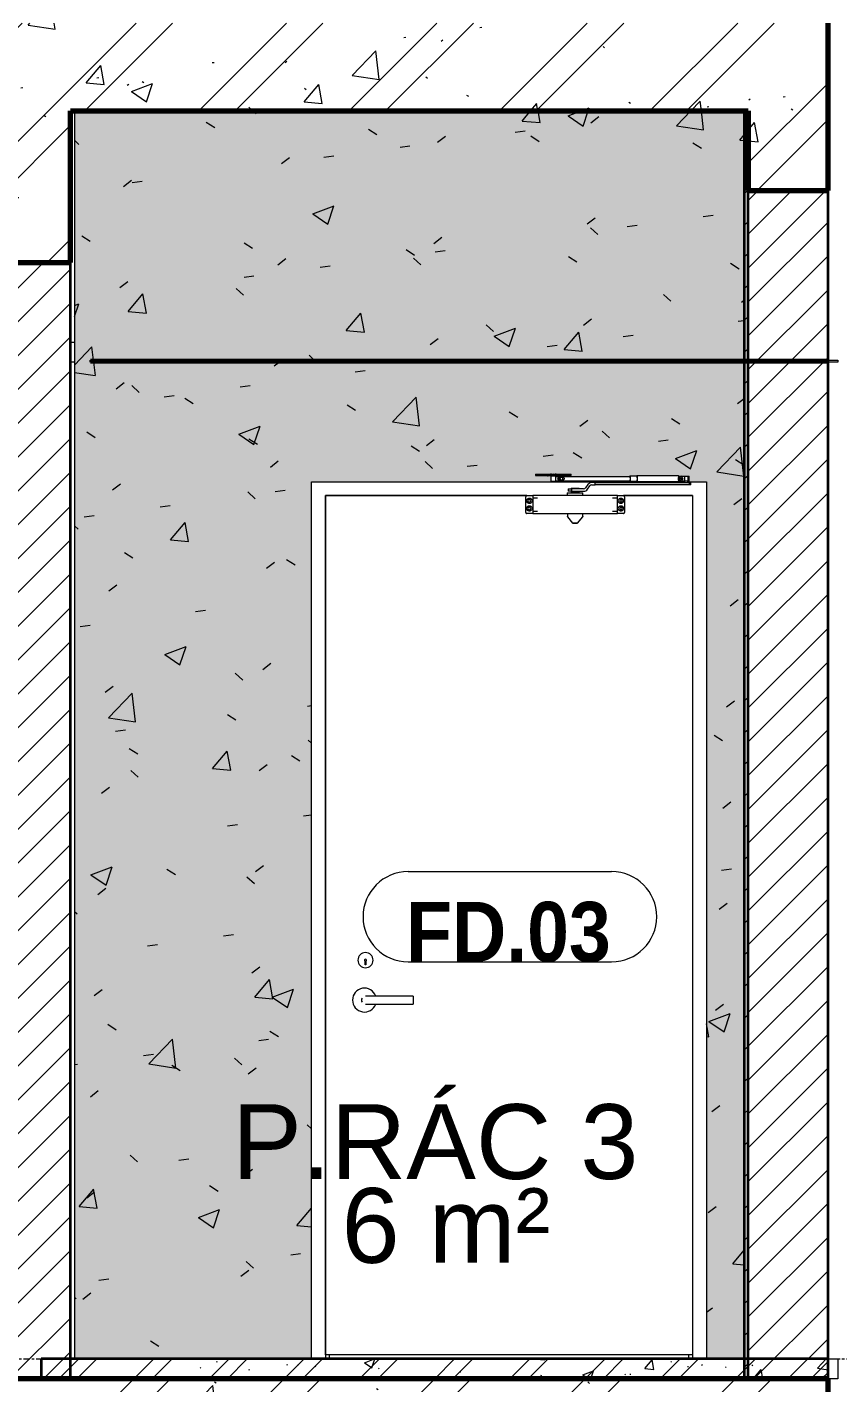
# Model space of a CAD drawing. Header units: millimetres. Extents: x -54951 to -22308, y -6558 to 34550.
# Drawn here: x -53470 to -51437, y 5540 to 8940 of the extents above; entities that cross this region are included whole.
import ezdxf

# ---------------------------------------------------------------- set-up
doc = ezdxf.new("R2010")
doc.units = ezdxf.units.MM
doc.linetypes.add('Centre', pattern=[31.75, 6.35, -4.7625, 15.875, -4.7625])
for name, color, linetype, lineweight in [('A-AREA-IDEN', 2, 'Continuous', 9), ('A-CLNG', 13, 'Continuous', 18), ('A-CLNG-2', 7, 'Continuous', 35), ('A-CLNG-PATT', 13, 'Continuous', 18), ('A-DETL-GENF-1', 9, 'Continuous', 18), ('A-DETL-WIDE', 214, 'Continuous', 70), ('A-DOOR', 31, 'Continuous', 18), ('A-DOOR-FRAM', 31, 'Continuous', 18), ('A-DOOR-IDEN', 31, 'Continuous', 9), ('A-FLOR', 192, 'Continuous', 18), ('A-FLOR-FNSH-1', 7, 'Continuous', 35), ('A-FLOR-LEVL-2', 51, 'Centre', 9), ('A-FLOR-PATT-3', 8, 'Continuous', 18), ('A-WALL-1', 7, 'Continuous', 35), ('A-WALL-PATT', 111, 'Continuous', 18), ('I-WALL', 2, 'Continuous', 18)]:
    doc.layers.add(name, color=color, linetype=linetype, lineweight=lineweight)
doc.styles.add('Arial', font='arial.ttf', dxfattribs={"height": 187.5})
doc.styles.add('Arial_B', font='arialbd.ttf', dxfattribs={"width": 0.9, "height": 150})
pattern_1 = [(45, (-48685.12, 15725), (-42.4264, 42.4264), [])]
pattern_2 = [(45, (-48685.12, 15725), (-39.77476, 39.77476), [])]
pattern_3 = [(50, (-48685.1, 15725), (546.553, -47.817), [57.15, -628.65]), (355, (-48685.1, 15725), (-105.728, 573.17), [45.72, -502.92]), (100.451, (-48639.57, 15721), (440.828, 525.35), [48.57, -534.27]), (46.184, (-48685.1, 15877.4), (813.237, -126.13), [85.725, -942.975]), (96.636, (-48617.35, 15866.9), (712.21, 742.283), [72.855, -801.405]), (351.184, (-48685.1, 15877.4), (712.215, 742.276), [68.58, -754.38]), (21, (-48608.9, 15839.3), (454.843, -306.796), [57.15, -628.65]), (326, (-48608.9, 15839.3), (185.406, 552.564), [45.72, -502.92]), (71.451, (-48571, 15813.73), (640.251, 245.764), [48.57, -534.27]), (37.5, (-48685.12, 15725), (9.2664, 253.665), [5.029, -491.795, 5.029, -505.511, -504.825]), (37.5, (-48685.12, 15725), (9.2664, 253.665), [-1007.364, 5.029, -499.796]), (7.5, (-48685.12, 15725), (200.4594, 300.5414), [5.029, -286.055, 5.029, -480.365, -192.405]), (7.5, (-48685.12, 15725), (200.4594, 300.5414), [-776.478, 5.029, -187.376]), (327.5, (-48855.04, 15725), (406.773, -17.1864), [5.029, -185.471, 5.029, -589.331, -788.67]), (327.5, (-48855.04, 15725), (406.773, -17.1864), [-784.86, 5.029, -783.641]), (317.5, (-48931.24, 15725), (444.388, 76.28), [5.029, -242.621, 5.029, -389.687, -560.07]), (317.5, (-48931.24, 15725), (444.388, 76.28), [-642.366, 5.03, -555.04]), (45, (-48685.12, 15725), (-188.5854, 188.5854), []), (45, (-48685.12, 16010.75), (-188.5854, 188.5854), [])]

# ---------------------------------------------------------------- blocks, each defined once
blk = doc.blocks.new('FD_02 - FD_03 - FD_03-KY THUAT-900x2200mm-V3-TKCS_THANG MÁY TM3 - MẶT CẮT')
at = {"layer": 'A-DOOR'}
for p, q in [((-52156.8, 7820.3), (-52156.8, 7818.5)), ((-52150.8, 7820.3), (-52150.8, 7820.3)), ((-52150.8, 7820.3), (-52150.8, 7820.3)), ((-52144.8, 7818.5), (-52144.8, 7820.3)), ((-52195.8, 7818.5), (-52195.8, 7815.5)), ((-52195.8, 7818.5), (-52195.3, 7818.5)), ((-52195.8, 7815.5), (-52195.3, 7815.5)), ((-52195.3, 7818.5), (-52176.1, 7818.5)), ((-52195.3, 7815.5), (-52176.1, 7815.5)), ((-52176.1, 7818.5), (-52175.8, 7818.5)), ((-52176.1, 7815.5), (-52175.8, 7815.5)), ((-52175.7, 7818.5), (-52170.5, 7818.5)), ((-52175.7, 7815.5), (-52170.5, 7815.5)), ((-52170.5, 7818.5), (-52169.4, 7818.5)), ((-52170.5, 7815.5), (-52169.4, 7815.5)), ((-52169.4, 7818.5), (-52152.9, 7818.5)), ((-52169.4, 7815.5), (-52152.9, 7815.5)), ((-52165.8, 7815.5), (-52165.8, 7814.5)), ((-52163.8, 7814.5), (-52165.8, 7814.5)), ((-52165.8, 7814.5), (-52163.8, 7814.5)), ((-52157, 7814.5), (-52163.8, 7814.5)), ((-52157.3, 7814.5), (-52157.3, 7800.5)), ((-52157.2, 7814.5), (-52157, 7814.5)), ((-52157, 7800.5), (-52157.3, 7800.5)), ((-52157, 7814.5), (-52145.5, 7814.5)), ((-52145.5, 7800.5), (-52157, 7800.5)), ((-52155.8, 7815.5), (-52155.8, 7814.5)), ((-52152.9, 7818.5), (-52148.6, 7818.5)), ((-52152.9, 7815.5), (-52148.6, 7815.5)), ((-52148.6, 7818.5), (-52132.1, 7818.5)), ((-52148.6, 7815.5), (-52132.1, 7815.5)), ((-52145.8, 7814.5), (-52145.8, 7815.5)), ((-52145.5, 7814.5), (-52139.8, 7814.5)), ((-52145.5, 7814.5), (-52145.5, 7800.5)), ((-52139.8, 7800.5), (-52145.5, 7800.5)), ((-51958.8, 7812.5), (-52145.2, 7812.5)), ((-52145.2, 7802.5), (-51958.8, 7802.5)), ((-52144.3, 7800.5), (-52144.3, 7814.5)), ((-52137.8, 7814.5), (-52139.8, 7814.5)), ((-52135.8, 7814.5), (-52137.8, 7814.5)), ((-52137.8, 7814.5), (-52135.8, 7814.5)), ((-52135.8, 7814.5), (-52135.8, 7815.5)), ((-52133.6, 7811.5), (-52126.7, 7811.5)), ((-52126.7, 7803.5), (-52133.6, 7803.5)), ((-52132.1, 7818.5), (-52131, 7818.5)), ((-52132.1, 7815.5), (-52131, 7815.5)), ((-52131, 7818.5), (-52125.8, 7818.5)), ((-52131, 7815.5), (-52125.8, 7815.5)), ((-52126.7, 7803.5), (-52126.7, 7811.5)), ((-52125.7, 7818.5), (-52125.4, 7818.5)), ((-52125.7, 7815.5), (-52125.4, 7815.5)), ((-52125.4, 7818.5), (-52106.2, 7818.5)), ((-52125.4, 7815.5), (-52106.2, 7815.5)), ((-52106.2, 7818.5), (-52105.8, 7818.5)), ((-52106.2, 7815.5), (-52105.8, 7815.5)), ((-52105.8, 7815.5), (-52105.8, 7818.5)), ((-52064, 7792.9), (-52069.8, 7784.6)), ((-52064.9, 7781.1), (-52059.1, 7789.4)), ((-52054.2, 7798), (-52054.2, 7798)), ((-52045.8, 7798), (-52054.2, 7798)), ((-52054.2, 7792), (-52045.8, 7792)), ((-52045.8, 7792), (-52045.8, 7798)), ((-52045.8, 7798), (-51810.3, 7798)), ((-51810.3, 7792), (-52045.8, 7792)), ((-51941.4, 7813.5), (-51958.8, 7813.5)), ((-51958.8, 7801.5), (-51941.4, 7801.5)), ((-51836.7, 7814.5), (-51941.4, 7814.5)), ((-51941.4, 7800.5), (-51836.7, 7800.5)), ((-51836.1, 7814), (-51835.9, 7814)), ((-51835.9, 7801), (-51836.1, 7801)), ((-51835.9, 7814), (-51829, 7814)), ((-51835.9, 7814), (-51835.9, 7801)), ((-51835.9, 7801.4), (-51835.9, 7813.6)), ((-51835.9, 7813.6), (-51835.9, 7801.4)), ((-51829, 7801), (-51835.9, 7801)), ((-51829, 7814), (-51821.9, 7814)), ((-51821.9, 7801), (-51829, 7801)), ((-51823.3, 7801), (-51823.3, 7798)), ((-51822.1, 7801.2), (-51822.1, 7798)), ((-51821.9, 7814), (-51809.8, 7814)), ((-51821.9, 7814), (-51821.9, 7801)), ((-51809.8, 7801), (-51821.9, 7801)), ((-51813.5, 7798), (-51813.5, 7801)), ((-51812.3, 7798), (-51812.3, 7814)), ((-51810.3, 7798), (-51805.8, 7798)), ((-51810.3, 7798), (-51810.3, 7792)), ((-51805.8, 7792), (-51810.3, 7792)), ((-51809.8, 7801), (-51809.8, 7814)), ((-51805.8, 7792), (-51805.8, 7798)), ((-52217.1, 7765), (-52721.9, 7765)), ((-52721.9, 5610), (-52721.9, 7765)), ((-52220.1, 7723), (-52220.1, 7762)), ((-52217.1, 7765), (-52204.9, 7765)), ((-52204.9, 7765), (-52202.2, 7765)), ((-51990.1, 7765), (-52202.1, 7765)), ((-52202.1, 7765), (-52202.1, 7764.7)), ((-52202.1, 7764.7), (-52202.1, 7756.1)), ((-52190.1, 7759), (-52202.1, 7759)), ((-52202.1, 7756.1), (-52202.1, 7754.3)), ((-52202.1, 7754.3), (-52202.1, 7730.7)), ((-52115.7, 7772), (-52115.7, 7765)), ((-52115.7, 7772), (-52115, 7772)), ((-52115, 7772), (-52076.6, 7772)), ((-52113.6, 7782), (-52113.6, 7776)), ((-52113.6, 7782), (-52105.1, 7782)), ((-52105.1, 7776), (-52113.6, 7776)), ((-52106.2, 7784), (-52098.8, 7784)), ((-52106.2, 7784), (-52106.2, 7782)), ((-52106.2, 7776), (-52106.2, 7774)), ((-52102.5, 7774), (-52106.2, 7774)), ((-52074.7, 7782), (-52105.1, 7782)), ((-52105.1, 7782), (-52105.1, 7776)), ((-52105.1, 7776), (-52074.7, 7776)), ((-52105.1, 7774), (-52105.1, 7772)), ((-52098.8, 7774), (-52102.5, 7774)), ((-52098.8, 7784), (-52088.8, 7784)), ((-52098.8, 7784), (-52098.8, 7782)), ((-52098.8, 7776), (-52098.8, 7774)), ((-52093.8, 7774), (-52098.8, 7774)), ((-52088.8, 7774), (-52093.8, 7774)), ((-52088.8, 7784), (-52086.1, 7784)), ((-52088.8, 7784), (-52088.8, 7782)), ((-52088.8, 7776), (-52088.8, 7774)), ((-52087.4, 7774), (-52088.8, 7774)), ((-52087.4, 7774), (-52088.3, 7774)), ((-52088.3, 7774), (-52087.4, 7774)), ((-52086.1, 7774), (-52087.4, 7774)), ((-52087.1, 7772), (-52087.1, 7774)), ((-52086.1, 7782), (-52086.1, 7784)), ((-52086.1, 7774), (-52086.1, 7776)), ((-52076.6, 7765), (-52076.6, 7772)), ((-51990.1, 7759), (-52002.1, 7759)), ((-51990.1, 7764.7), (-51990.1, 7765)), ((-51990.1, 7756.1), (-51990.1, 7764.7)), ((-51990.1, 7754.3), (-51990.1, 7756.1)), ((-51990.1, 7730.7), (-51990.1, 7754.3)), ((-51990, 7765), (-51987.4, 7765)), ((-51987.4, 7765), (-51975.1, 7765)), ((-51801.9, 7765), (-51975.1, 7765)), ((-51972.1, 7762), (-51972.1, 7723)), ((-51801.9, 7765), (-51801.9, 5610)), ((-52204.9, 7720), (-52217.1, 7720)), ((-52202.2, 7720), (-52204.9, 7720)), ((-52202.1, 7730.7), (-52202.1, 7728.9)), ((-52202.1, 7728.9), (-52202.1, 7720.3)), ((-52202.1, 7726), (-52190.1, 7726)), ((-52202.1, 7720.3), (-52202.1, 7720)), ((-52202.1, 7720), (-51990.1, 7720)), ((-52115.6, 7720), (-52115.6, 7712.4)), ((-52076.6, 7712.4), (-52076.6, 7720)), ((-52002.1, 7726), (-51990.1, 7726)), ((-51990.1, 7728.9), (-51990.1, 7730.7)), ((-51990.1, 7720.3), (-51990.1, 7728.9)), ((-51990.1, 7720), (-51990.1, 7720.3)), ((-51987.4, 7720), (-51990, 7720)), ((-51975.1, 7720), (-51987.4, 7720)), ((-52115.4, 7711.7), (-52102.4, 7696.3)), ((-52096.1, 7696), (-52096.1, 7696)), ((-52096.1, 7696), (-52096.1, 7696)), ((-52089.9, 7696.3), (-52076.9, 7711.7)), ((-52622.9, 6588.3), (-52622.9, 6597.7)), ((-52621, 6597.7), (-52621, 6588.3)), ((-52621, 6588.3), (-52622.9, 6588.3)), ((-52501.9, 6510), (-52606.9, 6510)), ((-52501.9, 6510), (-52501.9, 6500)), ((-52501.9, 6500), (-52501.9, 6490)), ((-52606.9, 6490), (-52501.9, 6490)), ((-51801.9, 5610), (-52721.9, 5610))]:
    blk.add_line(p, q, dxfattribs=at)
at = {"layer": 'A-DOOR', "flags": 128}
for points in [[(-52126.7, 7811.5), (-52125.7, 7811), (-52124.9, 7810.4), (-52124.3, 7809.7), (-52123.8, 7809), (-52123.5, 7808.3), (-52123.4, 7807.5)], [(-52123.4, 7807.5), (-52123.5, 7806.7), (-52123.8, 7806), (-52124.3, 7805.3), (-52124.9, 7804.6), (-52125.7, 7804), (-52126.7, 7803.5)], [(-52217.1, 7765), (-52217.8, 7764.9), (-52218.4, 7764.7), (-52219, 7764.3), (-52219.5, 7763.9), (-52219.8, 7763.3), (-52220.1, 7762.7), (-52220.1, 7762)], [(-51972.1, 7762), (-51972.2, 7762.7), (-51972.4, 7763.3), (-51972.8, 7763.9), (-51973.3, 7764.3), (-51973.8, 7764.7), (-51974.5, 7764.9), (-51975.1, 7765)], [(-52220.1, 7723), (-52220.1, 7722.3), (-52219.8, 7721.7), (-52219.5, 7721.1), (-52219, 7720.7), (-52218.4, 7720.3), (-52217.8, 7720.1), (-52217.1, 7720)], [(-51975.1, 7720), (-51974.5, 7720.1), (-51973.8, 7720.3), (-51973.3, 7720.7), (-51972.8, 7721.1), (-51972.4, 7721.7), (-51972.2, 7722.3), (-51972.1, 7723)], [(-52115.4, 7711.7), (-52115.4, 7711.7), (-52115.4, 7711.8), (-52115.4, 7711.8), (-52115.5, 7711.8), (-52115.5, 7711.9), (-52115.5, 7711.9), (-52115.5, 7712), (-52115.5, 7712), (-52115.6, 7712), (-52115.6, 7712.1), (-52115.6, 7712.1), (-52115.6, 7712.2), (-52115.6, 7712.2), (-52115.6, 7712.3), (-52115.6, 7712.3), (-52115.6, 7712.3), (-52115.6, 7712.4), (-52115.6, 7712.4)], [(-52101.7, 7696), (-52101.7, 7696), (-52101.8, 7696), (-52101.8, 7696), (-52101.8, 7696), (-52101.9, 7696), (-52101.9, 7696), (-52102, 7696), (-52102, 7696), (-52102, 7696.1), (-52102.1, 7696.1), (-52102.1, 7696.1), (-52102.1, 7696.1), (-52102.2, 7696.1), (-52102.2, 7696.1), (-52102.2, 7696.2), (-52102.2, 7696.2), (-52102.3, 7696.2), (-52102.3, 7696.2), (-52102.3, 7696.3), (-52102.4, 7696.3), (-52102.4, 7696.3), (-52102.4, 7696.3)], [(-52096.1, 7696), (-52096.3, 7696), (-52096.6, 7696), (-52096.8, 7696), (-52097, 7696), (-52097.2, 7696), (-52097.5, 7696), (-52097.7, 7696), (-52097.9, 7696), (-52098.1, 7696), (-52098.3, 7696), (-52098.5, 7696), (-52098.7, 7696), (-52098.9, 7696), (-52099.1, 7696), (-52099.3, 7696), (-52099.5, 7696), (-52099.6, 7696), (-52099.8, 7696), (-52100, 7696), (-52100.1, 7696), (-52100.3, 7696), (-52100.4, 7696), (-52100.6, 7696), (-52100.7, 7696), (-52100.8, 7696), (-52100.9, 7696), (-52101, 7696), (-52101.1, 7696), (-52101.2, 7696), (-52101.3, 7696), (-52101.4, 7696), (-52101.5, 7696), (-52101.5, 7696), (-52101.6, 7696), (-52101.6, 7696), (-52101.7, 7696), (-52101.7, 7696), (-52101.7, 7696), (-52101.7, 7696)], [(-52101.7, 7696), (-52101.7, 7696), (-52101.7, 7696), (-52101.7, 7696), (-52101.6, 7696), (-52101.6, 7696), (-52101.5, 7696), (-52101.5, 7696), (-52101.4, 7696), (-52101.3, 7696), (-52101.3, 7696), (-52101.2, 7696), (-52101.1, 7696), (-52101, 7696), (-52100.8, 7696), (-52100.7, 7696), (-52100.6, 7696), (-52100.5, 7696), (-52100.3, 7696), (-52100.2, 7696), (-52100, 7696), (-52099.8, 7696), (-52099.7, 7696), (-52099.5, 7696), (-52099.3, 7696), (-52099.1, 7696), (-52098.9, 7696), (-52098.8, 7696), (-52098.6, 7696), (-52098.4, 7696), (-52098.1, 7696), (-52097.9, 7696), (-52097.7, 7696), (-52097.5, 7696), (-52097.3, 7696), (-52097.1, 7696), (-52096.9, 7696), (-52096.6, 7696), (-52096.4, 7696), (-52096.2, 7696), (-52096.1, 7696)], [(-52096.1, 7696), (-52095.9, 7696), (-52095.7, 7696), (-52095.5, 7696), (-52095.2, 7696), (-52095, 7696), (-52094.8, 7696), (-52094.6, 7696), (-52094.4, 7696), (-52094.2, 7696), (-52094, 7696), (-52093.8, 7696), (-52093.6, 7696), (-52093.4, 7696), (-52093.2, 7696), (-52093, 7696), (-52092.8, 7696), (-52092.6, 7696), (-52092.5, 7696), (-52092.3, 7696), (-52092.1, 7696), (-52092, 7696), (-52091.8, 7696), (-52091.7, 7696), (-52091.6, 7696), (-52091.4, 7696), (-52091.3, 7696), (-52091.2, 7696), (-52091.1, 7696), (-52091, 7696), (-52090.9, 7696), (-52090.9, 7696), (-52090.8, 7696), (-52090.7, 7696), (-52090.7, 7696), (-52090.6, 7696), (-52090.6, 7696), (-52090.6, 7696), (-52090.6, 7696), (-52090.6, 7696)], [(-52090.6, 7696), (-52090.6, 7696), (-52090.6, 7696), (-52090.6, 7696), (-52090.6, 7696), (-52090.7, 7696), (-52090.7, 7696), (-52090.8, 7696), (-52090.8, 7696), (-52090.9, 7696), (-52091, 7696), (-52091.1, 7696), (-52091.2, 7696), (-52091.3, 7696), (-52091.4, 7696), (-52091.5, 7696), (-52091.7, 7696), (-52091.8, 7696), (-52091.9, 7696), (-52092.1, 7696), (-52092.2, 7696), (-52092.4, 7696), (-52092.6, 7696), (-52092.7, 7696), (-52092.9, 7696), (-52093.1, 7696), (-52093.3, 7696), (-52093.5, 7696), (-52093.7, 7696), (-52093.9, 7696), (-52094.1, 7696), (-52094.3, 7696), (-52094.5, 7696), (-52094.7, 7696), (-52095, 7696), (-52095.2, 7696), (-52095.4, 7696), (-52095.6, 7696), (-52095.8, 7696), (-52096.1, 7696), (-52096.1, 7696)], [(-52089.9, 7696.3), (-52089.9, 7696.3), (-52089.9, 7696.3), (-52089.9, 7696.2), (-52090, 7696.2), (-52090, 7696.2), (-52090, 7696.2), (-52090, 7696.2), (-52090.1, 7696.1), (-52090.1, 7696.1), (-52090.1, 7696.1), (-52090.2, 7696.1), (-52090.2, 7696.1), (-52090.2, 7696.1), (-52090.3, 7696), (-52090.3, 7696), (-52090.3, 7696), (-52090.4, 7696), (-52090.4, 7696), (-52090.5, 7696), (-52090.5, 7696), (-52090.5, 7696), (-52090.6, 7696)], [(-52076.6, 7712.4), (-52076.6, 7712.4), (-52076.6, 7712.3), (-52076.6, 7712.3), (-52076.6, 7712.2), (-52076.6, 7712.2), (-52076.7, 7712.1), (-52076.7, 7712.1), (-52076.7, 7712.1), (-52076.7, 7712), (-52076.7, 7712), (-52076.7, 7711.9), (-52076.8, 7711.9), (-52076.8, 7711.9), (-52076.8, 7711.8), (-52076.8, 7711.8), (-52076.8, 7711.7), (-52076.9, 7711.7), (-52076.9, 7711.7)], [(-52606.9, 6510), (-52607.5, 6510), (-52608.1, 6510), (-52608.7, 6510), (-52609.3, 6510), (-52609.9, 6510), (-52610.5, 6510), (-52611.1, 6510), (-52611.7, 6510), (-52612.2, 6510), (-52612.8, 6510), (-52613.3, 6510), (-52613.9, 6510), (-52614.4, 6510), (-52614.9, 6510), (-52615.4, 6510), (-52615.9, 6510), (-52616.4, 6510), (-52616.8, 6510), (-52617.3, 6510), (-52617.7, 6510), (-52618.1, 6510), (-52618.5, 6510), (-52618.9, 6510), (-52619.2, 6510), (-52619.6, 6510), (-52619.9, 6510), (-52620.2, 6510), (-52620.4, 6510), (-52620.7, 6510), (-52620.9, 6510), (-52621.1, 6510), (-52621.3, 6510), (-52621.5, 6510), (-52621.6, 6510), (-52621.7, 6510), (-52621.8, 6510), (-52621.9, 6510), (-52621.9, 6510), (-52621.9, 6510)], [(-52621.9, 6490), (-52621.9, 6490), (-52621.9, 6490), (-52621.8, 6490), (-52621.7, 6490), (-52621.6, 6490), (-52621.5, 6490), (-52621.4, 6490), (-52621.2, 6490), (-52621, 6490), (-52620.8, 6490), (-52620.5, 6490), (-52620.2, 6490), (-52620, 6490), (-52619.6, 6490), (-52619.3, 6490), (-52619, 6490), (-52618.6, 6490), (-52618.2, 6490), (-52617.8, 6490), (-52617.4, 6490), (-52616.9, 6490), (-52616.5, 6490), (-52616, 6490), (-52615.5, 6490), (-52615, 6490), (-52614.5, 6490), (-52614, 6490), (-52613.5, 6490), (-52612.9, 6490), (-52612.4, 6490), (-52611.8, 6490), (-52611.2, 6490), (-52610.7, 6490), (-52610.1, 6490), (-52609.5, 6490), (-52608.9, 6490), (-52608.3, 6490), (-52607.7, 6490), (-52607.1, 6490), (-52606.9, 6490)]]:
    blk.add_lwpolyline(points, dxfattribs=at)
at = {"layer": 'A-DOOR'}
for centre, radius, start, end in [((-52211.1, 7752), 3.5, 0, 180), ((-51981.1, 7752), 3.5, 0, 180), ((-52211.1, 7752), 3.5, 180, 0), ((-52211.1, 7733), 3.5, 0, 180), ((-52211.1, 7733), 3.5, 180, 0), ((-51981.1, 7752), 3.5, 180, 0), ((-51981.1, 7733), 3.5, 0, 180), ((-51981.1, 7733), 3.5, 180, 0), ((-52621.9, 6600), 19, 0, 180), ((-52621.9, 6600), 19, 180, 0), ((-52621.9, 6600), 2.5, 292.9918, 246.5794), ((-52624.4, 6500), 30, 19.6343, 180), ((-52624.4, 6500), 30, 180, 340.4367), ((-52621.9, 6500), 10, 150, 180), ((-52621.9, 6500), 10, 180, 210)]:
    blk.add_arc(centre, radius, start, end, dxfattribs=at)
for centre, major_axis, ratio, start_param, end_param in [((-52137.6, 7807.5), (0, 2.5), 0.965835, 4.712389, 7.853982), ((-52137.6, 7807.5), (0, 2.5), 0.965835, 1.570796, 4.712389), ((-52139.8, 7807.5), (0, 7), 0.965835, 4.712389, 6.283185), ((-52139.8, 7807.5), (0, 7), 0.965835, 3.141593, 4.712389), ((-52138.1, 7807.5), (0, 2.5), 0.965835, 0.261799, 0.523599), ((-52138.1, 7807.5), (0, 2.5), 0.965835, 0.261799, 0.523599), ((-52138.1, 7807.5), (0, 2.5), 0.965835, 2.617994, 2.879793), ((-52138.1, 7807.5), (0, 2.5), 0.965835, 2.617994, 2.879793), ((-52140.2, 7807.5), (0, 2.5), 0.965835, 4.712389, 5.759587), ((-52140.2, 7807.5), (0, 2.5), 0.965835, 3.665191, 4.712389), ((-52139.7, 7807.5), (0, 2.5), 0.965835, 4.712389, 5.759587), ((-52139.7, 7807.5), (0, 2.5), 0.965835, 4.712389, 5.759587), ((-52139.7, 7807.5), (0, 2.5), 0.965835, 3.665191, 4.712389), ((-52139.7, 7807.5), (0, 2.5), 0.965835, 3.665191, 4.712389), ((-52138.1, 7807.5), (0, 2.5), 0.965835, 4.712389, 6.283185), ((-52138.1, 7807.5), (0, 2.5), 0.965835, 4.712389, 6.283185), ((-52138.1, 7807.5), (0, 2.5), 0.965835, 3.141593, 4.712389), ((-52138.1, 7807.5), (0, 2.5), 0.965835, 3.141593, 4.712389), ((-52054.2, 7786), (0, 12), 1, 0, 0.959931), ((-52054.2, 7786), (0, 6), 1, 0, 0.959931), ((-51958.8, 7807.5), (0, 6), 0.259156, 4.712389, 6.806784), ((-51958.8, 7807.5), (0, 6), 0.259156, 2.617994, 4.712389), ((-51958.8, 7807.5), (0, 5), 0.259156, 4.712389, 6.283185), ((-51958.8, 7807.5), (0, 5), 0.259156, 3.141593, 4.712389), ((-51941.4, 7807.5), (0, 7), 0.259156, 4.712389, 6.806784), ((-51941.4, 7807.5), (0, 7), 0.259156, 2.617994, 4.712389), ((-51941.4, 7807.5), (0, 6), 0.259156, 4.712389, 6.283185), ((-51941.4, 7807.5), (0, 6), 0.259156, 3.141593, 4.712389), ((-51836.7, 7807.5), (0, 7), 0.259156, 5.776005, 6.283185), ((-51836.7, 7807.5), (0, 7), 0.259156, 3.141593, 3.648773), ((-51827.7, 7807.5), (0, 6.79), 0.965835, 0.291061, 1.570796), ((-51827.7, 7807.5), (0, 6.79), 0.965835, 1.570796, 2.850532), ((-51827.2, 7807.5), (0, 6.79), 0.965835, 0.291061, 1.570796), ((-51827.2, 7807.5), (0, 6.79), 0.965835, 1.570796, 2.850532), ((-51828.3, 7807.5), (0, 2.5), 0.965835, 1.308997, 1.570796), ((-51828.4, 7807.5), (0, 2.5), 0.965835, 1.308997, 1.570796), ((-51828.3, 7807.5), (0, 2.5), 0.965835, 1.570796, 1.832596), ((-51828.4, 7807.5), (0, 2.5), 0.965835, 1.570796, 1.832596), ((-51827.8, 7807.5), (0, 2.5), 0.965835, 4.712389, 7.853982), ((-51827.8, 7807.5), (0, 2.5), 0.965835, 1.570796, 4.712389), ((-51830.7, 7807.5), (0, 2.5), 0.965835, 4.712389, 5.759587), ((-51830.7, 7807.5), (0, 2.5), 0.965835, 3.665191, 4.712389), ((-51830.2, 7807.5), (0, 2.5), 0.965835, 4.712389, 5.759587), ((-51830.1, 7807.5), (0, 2.5), 0.965835, 4.712389, 5.759587), ((-51830.2, 7807.5), (0, 2.5), 0.965835, 3.665191, 4.712389), ((-51830.1, 7807.5), (0, 2.5), 0.965835, 3.665191, 4.712389), ((-51828.4, 7807.5), (0, 2.5), 0.965835, 4.712389, 6.283185), ((-51828.4, 7807.5), (0, 2.5), 0.965835, 3.141593, 4.712389), ((-51828.3, 7807.5), (0, 2.5), 0.965835, 4.712389, 6.283185), ((-51828.3, 7807.5), (0, 2.5), 0.965835, 3.141593, 4.712389), ((-52074.7, 7788), (0, 6), 1, 3.141593, 4.101524), ((-52074.7, 7788), (0, 12), 1, 3.141593, 4.101524)]:
    blk.add_ellipse(centre, major_axis=major_axis, ratio=ratio, start_param=start_param, end_param=end_param, dxfattribs=at)
for points, knots in [([(-51837, 7807.5), (-51837, 7807.8), (-51836.9, 7808.2), (-51836.9, 7808.7), (-51836.9, 7809), (-51836.8, 7809.4), (-51836.7, 7809.8), (-51836.7, 7810), (-51836.6, 7810.3), (-51836.6, 7810.4), (-51836.5, 7810.6), (-51836.5, 7810.8), (-51836.4, 7811.1), (-51836.3, 7811.3), (-51836.3, 7811.5), (-51836.2, 7811.7), (-51836.2, 7811.8), (-51836.1, 7812), (-51836.1, 7812.3), (-51836, 7812.5), (-51835.9, 7812.8), (-51835.9, 7813.2), (-51835.9, 7813.5), (-51835.9, 7813.6)], [0, 0, 0, 0, 0.1, 0.15, 0.2, 0.25, 0.3, 0.35, 0.375, 0.4, 0.425, 0.45, 0.5, 0.55, 0.575, 0.6, 0.625, 0.65, 0.7, 0.75, 0.8, 0.9, 1, 1, 1, 1]), ([(-51835.9, 7801.4), (-51835.9, 7801.5), (-51835.9, 7801.8), (-51835.9, 7802.2), (-51836, 7802.5), (-51836.1, 7802.7), (-51836.1, 7803), (-51836.2, 7803.2), (-51836.2, 7803.3), (-51836.3, 7803.5), (-51836.3, 7803.7), (-51836.4, 7803.9), (-51836.5, 7804.2), (-51836.5, 7804.4), (-51836.6, 7804.6), (-51836.6, 7804.7), (-51836.7, 7805), (-51836.7, 7805.2), (-51836.8, 7805.6), (-51836.9, 7806), (-51836.9, 7806.3), (-51836.9, 7806.8), (-51837, 7807.2), (-51837, 7807.5)], [0, 0, 0, 0, 0.1, 0.2, 0.25, 0.3, 0.35, 0.375, 0.4, 0.425, 0.45, 0.5, 0.55, 0.575, 0.6, 0.625, 0.65, 0.7, 0.75, 0.8, 0.85, 0.9, 1, 1, 1, 1]), ([(-52217.5, 7752), (-52217.5, 7753.2), (-52217, 7755), (-52215.5, 7756.9), (-52214, 7757.9), (-52212.3, 7758.5), (-52210.5, 7758.7), (-52208.8, 7758.4), (-52207.1, 7757.6), (-52205.8, 7756.4), (-52205.1, 7755.4), (-52204.9, 7754.9)], [0, 0, 0, 0, 0.2, 0.3, 0.4, 0.5, 0.6, 0.7, 0.8, 0.9, 1, 1, 1, 1]), ([(-51987.4, 7754.9), (-51986.9, 7756), (-51985.7, 7757.3), (-51983.5, 7758.4), (-51981.7, 7758.7), (-51979.9, 7758.5), (-51978.2, 7757.9), (-51976.8, 7756.9), (-51975.6, 7755.5), (-51974.9, 7753.8), (-51974.8, 7752.6), (-51974.8, 7752)], [0, 0, 0, 0, 0.2, 0.3, 0.4, 0.5, 0.6, 0.7, 0.8, 0.9, 1, 1, 1, 1]), ([(-52204.9, 7749.1), (-52205.4, 7748), (-52206.6, 7746.7), (-52208.8, 7745.6), (-52210.5, 7745.3), (-52212.3, 7745.5), (-52214, 7746.1), (-52215.5, 7747.1), (-52216.6, 7748.5), (-52217.3, 7750.2), (-52217.5, 7751.4), (-52217.5, 7752)], [0, 0, 0, 0, 0.2, 0.3, 0.4, 0.5, 0.6, 0.7, 0.8, 0.9, 1, 1, 1, 1]), ([(-52217.5, 7733), (-52217.5, 7734.2), (-52217, 7736), (-52215.5, 7737.9), (-52214, 7738.9), (-52212.3, 7739.5), (-52210.5, 7739.7), (-52208.8, 7739.4), (-52207.1, 7738.6), (-52205.8, 7737.4), (-52205.1, 7736.4), (-52204.9, 7735.9)], [0, 0, 0, 0, 0.2, 0.3, 0.4, 0.5, 0.6, 0.7, 0.8, 0.9, 1, 1, 1, 1]), ([(-52204.9, 7730.1), (-52205.4, 7729), (-52206.6, 7727.7), (-52208.8, 7726.6), (-52210.5, 7726.3), (-52212.3, 7726.5), (-52214, 7727.1), (-52215.5, 7728.1), (-52216.6, 7729.5), (-52217.3, 7731.2), (-52217.5, 7732.4), (-52217.5, 7733)], [0, 0, 0, 0, 0.2, 0.3, 0.4, 0.5, 0.6, 0.7, 0.8, 0.9, 1, 1, 1, 1]), ([(-51974.8, 7752), (-51974.8, 7750.8), (-51975.3, 7749), (-51976.8, 7747.1), (-51978.2, 7746.1), (-51979.9, 7745.5), (-51981.7, 7745.3), (-51983.5, 7745.6), (-51985.1, 7746.4), (-51986.5, 7747.6), (-51987.1, 7748.6), (-51987.4, 7749.1)], [0, 0, 0, 0, 0.2, 0.3, 0.4, 0.5, 0.6, 0.7, 0.8, 0.9, 1, 1, 1, 1]), ([(-51987.4, 7735.9), (-51986.9, 7737), (-51985.7, 7738.3), (-51983.5, 7739.4), (-51981.7, 7739.7), (-51979.9, 7739.5), (-51978.2, 7738.9), (-51976.8, 7737.9), (-51975.6, 7736.5), (-51974.9, 7734.8), (-51974.8, 7733.6), (-51974.8, 7733)], [0, 0, 0, 0, 0.2, 0.3, 0.4, 0.5, 0.6, 0.7, 0.8, 0.9, 1, 1, 1, 1]), ([(-51974.8, 7733), (-51974.8, 7731.8), (-51975.3, 7730), (-51976.8, 7728.1), (-51978.2, 7727.1), (-51979.9, 7726.5), (-51981.7, 7726.3), (-51983.5, 7726.6), (-51985.1, 7727.4), (-51986.5, 7728.6), (-51987.1, 7729.6), (-51987.4, 7730.1)], [0, 0, 0, 0, 0.2, 0.3, 0.4, 0.5, 0.6, 0.7, 0.8, 0.9, 1, 1, 1, 1])]:
    blk.add_open_spline(points, degree=3, knots=knots, dxfattribs=at)
for points in [[(-52204.9, 7754.9), (-52204.6, 7754.4), (-52204.3, 7753.5), (-52204.2, 7752.5), (-52204.2, 7752)], [(-51988.1, 7752), (-51988.1, 7752.5), (-51988, 7753.5), (-51987.6, 7754.4), (-51987.4, 7754.9)], [(-52204.2, 7752), (-52204.2, 7751.5), (-52204.3, 7750.5), (-52204.6, 7749.6), (-52204.9, 7749.1)], [(-52204.9, 7735.9), (-52204.6, 7735.4), (-52204.3, 7734.5), (-52204.2, 7733.5), (-52204.2, 7733)], [(-52204.2, 7733), (-52204.2, 7732.5), (-52204.3, 7731.5), (-52204.6, 7730.6), (-52204.9, 7730.1)], [(-51987.4, 7749.1), (-51987.6, 7749.6), (-51988, 7750.5), (-51988.1, 7751.5), (-51988.1, 7752)], [(-51988.1, 7733), (-51988.1, 7733.5), (-51988, 7734.5), (-51987.6, 7735.4), (-51987.4, 7735.9)], [(-51987.4, 7730.1), (-51987.6, 7730.6), (-51988, 7731.5), (-51988.1, 7732.5), (-51988.1, 7733)]]:
    blk.add_open_spline(points, degree=3, dxfattribs=at)
at = {"layer": 'A-DOOR-FRAM'}
for p, q in [((-52721.9, 7765), (-52721.9, 5600)), ((-52721.9, 7765), (-52217.1, 7765)), ((-51975.1, 7765), (-51801.9, 7765)), ((-51801.9, 7765), (-51801.9, 5600)), ((-52711.9, 5600), (-52711.9, 5610)), ((-51811.9, 5610), (-51811.9, 5600))]:
    blk.add_line(p, q, dxfattribs=at)
blk = doc.blocks.new('STN_Door Tag - STN_Door Tag-1788670-TKCS_THANG MÁY TM3 - MẶT CẮT')
at = {"layer": 'A-DOOR-IDEN'}
for p, q in [((-46635.1, 30822.2), (-46125.1, 30822.2)), ((-46635.1, 30595.8), (-46125.1, 30595.8))]:
    blk.add_line(p, q, dxfattribs=at)
for centre, start, end in [((-46635.1, 30709), 90, 270), ((-46125.1, 30709), 270, 90)]:
    blk.add_arc(centre, 113.2, start, end, dxfattribs=at)

msp = doc.modelspace()

# ---------------------------------------------------------------- hatches: boundary and pattern name
at = {"layer": 'A-CLNG-PATT'}
h = msp.add_hatch(dxfattribs=at)
h.set_pattern_fill('FP_11', color=256, style=0, pattern_type=2)
h.set_pattern_definition([(0, (-48685.12, 15725), (609.6, 152.4), [25.146, -432.054, 25.146, -432.054, -2438.4]), (0, (-48685.12, 15725), (609.6, 152.4), [-914.4, 25.146, -889.254, 25.146, -432.054, -1066.8]), (0, (-48685.12, 15725), (609.6, 152.4), [-2286, 25.146, -279.654, 25.146, -736.854]), (120, (-48456.52, 15801.2), (-436.7823, 451.729), [25.146, -432.054, 25.146, -2870.454]), (120, (-48456.52, 15801.2), (-436.7823, 451.729), [-482.346, -432.054, 25.146, -889.254, -1524]), (120, (-48456.52, 15801.2), (-436.7823, 451.729), [-1828.8, 25.146, -432.054, 25.146, -1041.654]), (120, (-48456.52, 15801.2), (-436.7823, 451.729), [-2311.146, -279.654, 25.146, -736.854]), (240, (-48380.32, 16106), (-172.8177, -604.129), [25.146, -432.054, 25.146, -432.054, -2438.4]), (240, (-48380.32, 16106), (-172.8177, -604.129), [-914.4, 25.146, -889.254, 25.146, -432.054, -1066.8]), (240, (-48380.32, 16106), (-172.8177, -604.129), [-2286, 25.146, -279.654, 25.146, -736.854])])
h.paths.add_polyline_path([(-51461.9, 8100), (-51461.9, 8105), (-53311.9, 8105), (-53311.9, 8100), (-51673.9, 8100)])
at = {"layer": 'A-DETL-GENF-1'}
h = msp.add_hatch(dxfattribs=at)
h.set_pattern_fill('FP_3', color=256, style=0, pattern_type=2)
h.set_pattern_definition(pattern_3)
h.paths.add_polyline_path([(-44235.3, 8350), (-44235.3, 8750), (-43873.9, 8750), (-43873.9, 8950), (-49361.9, 8950), (-49361.9, 8530), (-49161.9, 8530), (-49161.9, 8760), (-45735.3, 8760), (-45735.3, 8550), (-45535.3, 8550), (-45535.3, 8750), (-44536.9, 8750), (-44536.9, 8350)])
h.paths.add_polyline_path([(-53361.9, 8350), (-53361.9, 8730), (-51661.9, 8730), (-51661.9, 8530), (-51461.9, 8530), (-51461.9, 8950), (-53801.9, 8950), (-53801.9, 8350)])
h = msp.add_hatch(dxfattribs=at)
h.set_pattern_fill('FP_3', color=256, style=0, pattern_type=2)
h.set_pattern_definition(pattern_3)
h.paths.add_polyline_path([(-44536.9, 4950), (-44235.3, 4950), (-44235.3, 5350), (-43873.9, 5350), (-43873.9, 5550), (-49361.9, 5550), (-49361.9, 5130), (-49161.9, 5130), (-49161.9, 5360), (-45735.3, 5360), (-45735.3, 5150), (-45535.3, 5150), (-45535.3, 5350), (-44536.9, 5350), (-44536.9, 5228.4)])
h.paths.add_polyline_path([(-53801.9, 4950), (-53361.9, 4950), (-53361.9, 5330), (-51661.9, 5330), (-51661.9, 5130), (-51461.9, 5130), (-51461.9, 5550), (-53801.9, 5550), (-53801.9, 4995.6)])
at = {"layer": 'A-FLOR-PATT-3'}
h = msp.add_hatch(dxfattribs=at)
h.set_pattern_fill('FP_2', color=256, style=0, pattern_type=2)
h.set_pattern_definition([(50, (-48685.12, 15725), (273.276, -23.909), [28.575, -314.325]), (355, (-48685.12, 15725), (-52.8646, 286.585), [22.86, -251.46]), (100.451, (-48662.35, 15723), (220.414, 262.6745), [24.285, -267.135]), (46.184, (-48685.12, 15801.2), (406.619, -63.065), [42.862, -471.487]), (96.636, (-48651.23, 15795.94), (356.104, 371.141), [36.428, -400.703]), (351.184, (-48685.1, 15801.2), (356.107, 371.138), [34.29, -377.19]), (21, (-48647.02, 15782.15), (227.421, -153.398), [28.575, -314.325]), (326, (-48647.02, 15782.15), (92.703, 276.282), [22.86, -251.46]), (71.451, (-48628.07, 15769.37), (320.1254, 122.8816), [24.285, -267.135]), (37.5, (-48685.12, 15725), (4.6325, 126.8326), [2.515, -245.897, 2.515, -252.755, -252.413]), (37.5, (-48685.12, 15725), (4.6325, 126.8326), [-503.682, 2.515, -249.898]), (7.5, (-48685.12, 15725), (100.2292, 150.2711), [2.515, -143.027, 2.515, -240.182, -96.203]), (7.5, (-48685.12, 15725), (100.2292, 150.2711), [-388.239, 2.515, -93.688]), (327.5, (-48770.08, 15725), (203.3868, -8.5935), [2.515, -92.735, 2.515, -294.665, -394.335]), (327.5, (-48770.08, 15725), (203.3868, -8.5935), [-392.43, 2.515, -391.82]), (317.5, (-48808.18, 15725), (222.1944, 38.1398), [2.515, -121.31, 2.515, -194.843, -280.035]), (317.5, (-48808.18, 15725), (222.1944, 38.1398), [-321.183, 2.515, -277.52]), (45, (-48685.12, 15725), (-94.2927, 94.2927), []), (45, (-48685.12, 15867.88), (-94.2927, 94.2927), [])])
h.paths.add_polyline_path([(-51661.9, 5550), (-51461.9, 5550), (-51461.9, 5600), (-53435.3, 5600), (-53435.3, 5550), (-52647.6, 5550)])
at = {"layer": 'A-WALL-PATT'}
h = msp.add_hatch(dxfattribs=at)
h.set_pattern_fill('FP_8', color=256, style=0, pattern_type=2)
h.set_pattern_definition(pattern_2)
h.paths.add_polyline_path([(-51661.9, 5600), (-51661.9, 8730), (-51671.9, 8730), (-51671.9, 5600)])
h.paths.add_polyline_path([(-51671.9, 8950), (-51661.9, 8950), (-51661.9, 9000), (-51671.9, 9000)])
h = msp.add_hatch(dxfattribs=at)
h.set_pattern_fill('FP_5', color=256, style=0, pattern_type=2)
h.set_pattern_definition([(50, (-48685.1, 15725), (546.553, -47.817), [57.15, -628.65]), (355, (-48685.1, 15725), (-105.728, 573.17), [45.72, -502.92]), (100.451, (-48639.57, 15721), (440.828, 525.35), [48.57, -534.27]), (46.184, (-48685.1, 15877.4), (813.237, -126.13), [85.725, -942.975]), (96.636, (-48617.35, 15866.9), (712.21, 742.28), [72.855, -801.405]), (351.184, (-48685.1, 15877.4), (712.215, 742.276), [68.58, -754.38]), (21, (-48608.9, 15839.3), (454.843, -306.796), [57.15, -628.65]), (326, (-48608.9, 15839.3), (185.406, 552.564), [45.72, -502.92]), (71.451, (-48571, 15813.73), (640.25, 245.764), [48.57, -534.27]), (37.5, (-48685.12, 15725), (9.2664, 253.665), [25.146, -471.678, 25.146, -485.394, -504.825]), (37.5, (-48685.12, 15725), (9.2664, 253.665), [-1007.364, 25.146, -479.679]), (7.5, (-48685.12, 15725), (200.4594, 300.5414), [25.146, -265.938, 25.146, -460.248, -192.405]), (7.5, (-48685.12, 15725), (200.4594, 300.5414), [-776.478, 25.146, -167.259]), (327.5, (-48855.04, 15725), (406.773, -17.1864), [25.146, -165.354, 25.146, -569.214, -788.67]), (327.5, (-48855.04, 15725), (406.773, -17.1864), [-784.86, 25.146, -763.524]), (317.5, (-48931.24, 15725), (444.388, 76.28), [25.146, -222.504, 25.146, -369.57, -560.07]), (317.5, (-48931.24, 15725), (444.388, 76.28), [-642.366, 25.146, -534.924])])
h.paths.add_polyline_path([(-53296.8, 5600), (-52756.9, 5600), (-52756.9, 7800), (-51822.1, 7800.7), (-51822.7, 7801), (-51940.5, 7801.4), (-51939.6, 7806.2), (-51940.2, 7812.8), (-51940.1, 7814.5), (-51809.8, 7814), (-51810.3, 7801), (-51812.4, 7801), (-51812, 7800), (-51766.9, 7800), (-51766.9, 5600), (-51671.9, 5600), (-51671.9, 8100), (-53311.9, 8100), (-53311.9, 8105), (-51671.9, 8105), (-51671.9, 8730), (-53351.9, 8730), (-53351.9, 5600)])
h.paths.add_polyline_path([(-52142.1, 7800.5), (-52157, 7800.5), (-52157.2, 7814.5), (-52163.8, 7814.5), (-52163.8, 7815.5), (-52169.4, 7815.5), (-52169.4, 7818.5), (-52132.1, 7818.5), (-52132.1, 7815.5), (-52137.8, 7815.5), (-52138.5, 7814.5), (-52137, 7813.8), (-52133.3, 7811.8), (-52120.2, 7811.5), (-51958.1, 7811.8), (-51957.5, 7807.5), (-51958.4, 7802.7), (-51958.8, 7802.5), (-52134.6, 7803.1), (-52137.1, 7801.1), (-52140.3, 7800.5), (-52142.1, 7800.5)])
h.paths.add_polyline_path([(-51958.4, 7801.5), (-51958, 7802.3), (-51957.2, 7806.7), (-51957.8, 7812.3), (-51957.5, 7813.5), (-51940.6, 7812.7), (-51939.8, 7808.3), (-51940.5, 7802.7), (-51941.4, 7801.5), (-51958.1, 7801.5)])
h.paths.add_polyline_path([(-52136.2, 7804.1), (-52137.4, 7806.2), (-52137.4, 7806.8), (-52135.7, 7807.7), (-52136.4, 7808.7), (-52137.4, 7809.1), (-52137.6, 7810.1), (-52139.1, 7810), (-52139, 7805), (-52138.1, 7805.1), (-52136.3, 7804.2)])
h.paths.add_polyline_path([(-52124.9, 7804.6), (-52123.5, 7806.7), (-52123.8, 7809), (-52124.4, 7808.8), (-52124.9, 7805)])
h.paths.add_polyline_path([(-51829.1, 7805.1), (-51827.8, 7808.1), (-51829.2, 7809.8), (-51830.6, 7808.3), (-51830.8, 7807.5), (-51829.9, 7805.6), (-51829.1, 7805.1)])
h.paths.add_polyline_path([(-52125.8, 7815.5), (-52131, 7815.5), (-52131, 7818.5), (-52106.2, 7818.5), (-52106.2, 7815.5), (-52125.4, 7815.5)])
h.paths.add_polyline_path([(-52170.5, 7815.5), (-52195.3, 7815.5), (-52195.3, 7818.5), (-52170.5, 7818.5)])
h = msp.add_hatch(dxfattribs=at)
h.set_pattern_fill('FP_7', color=256, style=0, pattern_type=2)
h.set_pattern_definition([(37.5, (-48685.12, 15725), (-2.40047, 73.41204), [2.515, -55.397, 2.515, -62.255, -61.913]), (37.5, (-48685.12, 15725), (-2.40047, 73.41204), [-122.682, 2.515, -59.398]), (7.5, (-48685.12, 15725), (67.42816, 107.524), [2.515, -28.727, 2.515, -49.682, -20.003]), (7.5, (-48685.12, 15725), (67.42816, 107.524), [-83.439, 2.515, -17.488]), (327.5, (-48731.98, 15725), (118.6493, 0.21553), [2.515, -16.535, 2.515, -66.065, -89.535]), (327.5, (-48731.98, 15725), (118.6493, 0.21553), [-87.63, 2.515, -87.02]), (317.5, (-48731.98, 15725), (114.5339, 33.4393), [2.515, -7.01, 2.515, -42.443, -51.435]), (317.5, (-48731.98, 15725), (114.5339, 33.4393), [-54.483, 2.515, -48.92])])
h.paths.add_polyline_path([(-53296.8, 5600), (-52756.9, 5600), (-52756.9, 7800), (-51822.1, 7800.7), (-51822.7, 7801), (-51940.5, 7801.4), (-51939.6, 7806.2), (-51940.2, 7812.8), (-51940.1, 7814.5), (-51809.8, 7814), (-51810.3, 7801), (-51812.4, 7801), (-51812, 7800), (-51766.9, 7800), (-51766.9, 5600), (-51671.9, 5600), (-51671.9, 8100), (-53311.9, 8100), (-53311.9, 8105), (-51671.9, 8105), (-51671.9, 8730), (-53351.9, 8730), (-53351.9, 5600)])
h.paths.add_polyline_path([(-52142.1, 7800.5), (-52157, 7800.5), (-52157.2, 7814.5), (-52163.8, 7814.5), (-52163.8, 7815.5), (-52169.4, 7815.5), (-52169.4, 7818.5), (-52132.1, 7818.5), (-52132.1, 7815.5), (-52137.8, 7815.5), (-52138.5, 7814.5), (-52137, 7813.8), (-52133.3, 7811.8), (-52120.2, 7811.5), (-51958.1, 7811.8), (-51957.5, 7807.5), (-51958.4, 7802.7), (-51958.8, 7802.5), (-52134.6, 7803.1), (-52137.1, 7801.1), (-52140.3, 7800.5), (-52142.1, 7800.5)])
h.paths.add_polyline_path([(-51958.4, 7801.5), (-51958, 7802.3), (-51957.2, 7806.7), (-51957.8, 7812.3), (-51957.5, 7813.5), (-51940.6, 7812.7), (-51939.8, 7808.3), (-51940.5, 7802.7), (-51941.4, 7801.5), (-51958.1, 7801.5)])
h.paths.add_polyline_path([(-52136.2, 7804.1), (-52137.4, 7806.2), (-52137.4, 7806.8), (-52135.7, 7807.7), (-52136.4, 7808.7), (-52137.4, 7809.1), (-52137.6, 7810.1), (-52139.1, 7810), (-52139, 7805), (-52138.1, 7805.1), (-52136.3, 7804.2)])
h.paths.add_polyline_path([(-52124.9, 7804.6), (-52123.5, 7806.7), (-52123.8, 7809), (-52124.4, 7808.8), (-52124.9, 7805)])
h.paths.add_polyline_path([(-51829.1, 7805.1), (-51827.8, 7808.1), (-51829.2, 7809.8), (-51830.6, 7808.3), (-51830.8, 7807.5), (-51829.9, 7805.6), (-51829.1, 7805.1)])
h.paths.add_polyline_path([(-52125.8, 7815.5), (-52131, 7815.5), (-52131, 7818.5), (-52106.2, 7818.5), (-52106.2, 7815.5), (-52125.4, 7815.5)])
h.paths.add_polyline_path([(-52170.5, 7815.5), (-52195.3, 7815.5), (-52195.3, 7818.5), (-52170.5, 7818.5)])
h = msp.add_hatch(dxfattribs=at)
h.set_pattern_fill('FP_1', color=256, style=0, pattern_type=2)
h.set_pattern_definition(pattern_1)
h.paths.add_polyline_path([(-51461.9, 5550), (-51461.9, 8530), (-51661.9, 8530), (-51661.9, 5550)])
h = msp.add_hatch(dxfattribs=at)
h.set_pattern_fill('FP_1', color=256, style=0, pattern_type=2)
h.set_pattern_definition(pattern_1)
h.paths.add_polyline_path([(-53361.9, 5550), (-53361.9, 8350), (-53561.9, 8350), (-53561.9, 5550)])
h = msp.add_hatch(dxfattribs=at)
h.set_pattern_fill('FP_8', color=256, style=0, pattern_type=2)
h.set_pattern_definition(pattern_2)
h.paths.add_polyline_path([(-51661.9, 2200), (-51661.9, 5330), (-51671.9, 5330), (-51671.9, 2200)])
h.paths.add_polyline_path([(-51671.9, 5550), (-51661.9, 5550), (-51661.9, 5600), (-51671.9, 5600)])

# ---------------------------------------------------------------- linework, layer by layer
at = {"layer": 'A-CLNG'}
for p, q in [((-53361.9, 8150), (-53351.9, 8150)), ((-53351.9, 8100), (-53361.9, 8100)), ((-51461.9, 8105), (-51437.4, 8105)), ((-51437.4, 8100), (-51461.9, 8100)), ((-51437.4, 8105), (-51437.4, 8100))]:
    msp.add_line(p, q, dxfattribs=at)
at = {"layer": 'A-CLNG-2'}
for p, q in [((-51461.9, 8105), (-53311.9, 8105)), ((-53311.9, 8105), (-53311.9, 8100)), ((-53311.9, 8100), (-51461.9, 8100))]:
    msp.add_line(p, q, dxfattribs=at)
at = {"layer": 'A-DETL-WIDE'}
for p, q in [((-51461.9, 8530), (-51461.9, 8950)), ((-53361.9, 8350), (-53361.9, 8730)), ((-53361.9, 8730), (-51661.9, 8730)), ((-51661.9, 8730), (-51661.9, 8530)), ((-51661.9, 8530), (-51461.9, 8530)), ((-53801.9, 8350), (-53361.9, 8350)), ((-51461.9, 5550), (-53801.9, 5550)), ((-51461.9, 5130), (-51461.9, 5550))]:
    msp.add_line(p, q, dxfattribs=at)
at = {"layer": 'A-FLOR'}
for p, q in [((-51461.9, 5600), (-51437.4, 5600)), ((-51437.4, 5600), (-51437.4, 5550)), ((-51437.4, 5550), (-51461.9, 5550))]:
    msp.add_line(p, q, dxfattribs=at)
at = {"layer": 'A-FLOR-FNSH-1'}
for p, q in [((-51461.9, 5600), (-53435.3, 5600)), ((-53435.3, 5600), (-53435.3, 5550)), ((-51461.9, 5550), (-51461.9, 5600))]:
    msp.add_line(p, q, dxfattribs=at)
at = {"layer": 'A-FLOR-LEVL-2'}
msp.add_line((-54951.2, 5600), (-41640.6, 5600), dxfattribs=at)
at = {"layer": 'A-WALL-1'}
for p, q in [((-51671.9, 8730), (-51671.9, 5550)), ((-51661.9, 5550), (-51661.9, 8530)), ((-51461.9, 5600), (-51461.9, 8530)), ((-53361.9, 5550), (-53361.9, 8350)), ((-51661.9, 5550), (-51661.9, 5550))]:
    msp.add_line(p, q, dxfattribs=at)
at = {"layer": 'I-WALL'}
for p, q in [((-53351.9, 8730), (-53351.9, 5600)), ((-52756.9, 5600), (-52756.9, 7800)), ((-52756.9, 7800), (-51822, 7800)), ((-51812.5, 7800), (-51766.9, 7800)), ((-51766.9, 7800), (-51766.9, 5600))]:
    msp.add_line(p, q, dxfattribs=at)

# ---------------------------------------------------------------- block references
at = {"layer": 'A-DOOR'}
msp.add_blockref('FD_02 - FD_03 - FD_03-KY THUAT-900x2200mm-V3-TKCS_THANG MÁY TM3 - MẶT CẮT', (0, 0), dxfattribs=at)
at = {"layer": 'A-DOOR-IDEN'}
msp.add_blockref('STN_Door Tag - STN_Door Tag-1788670-TKCS_THANG MÁY TM3 - MẶT CẮT', (-5879.6, -24000), dxfattribs=at)

# ---------------------------------------------------------------- texts
at = {"layer": 'A-AREA-IDEN', "char_height": 187.5, "line_spacing_factor": 0.936439, "style": 'Arial'}
for s, insert, width, attachment_point in [('\\pt3.75,7.5,11.25,15,18.75,22.5,26.25,30,33.75,37.5,41.25,45,48.75,52.5,56.25,60,63.75,67.5,71.25,75,78.75,82.5,86.25,90,93.75,97.5,101.25,105,108.75,112.5,116.25,120;P.RÁC 3', (-52446.8, 6048.7), 1022.25, 8), ('\\pt3.75,7.5,11.25,15,18.75,22.5,26.25,30,33.75,37.5,41.25,45,48.75,52.5,56.25,60,63.75,67.5,71.25,75,78.75,82.5,86.25,90,93.75,97.5,101.25,105,108.75,112.5,116.25,120;6 m²', (-52420, 5933.5), 536.25, 5)]:
    msp.add_mtext(s, dxfattribs=dict(at, insert=insert, width=width, attachment_point=attachment_point))
at = {"layer": 'A-DOOR-IDEN', "insert": (-52263.5, 6670.1), "char_height": 150, "width": 527.175, "attachment_point": 5, "line_spacing_factor": 0.936439, "style": 'Arial_B'}
msp.add_mtext('\\pt3.375,6.75,10.125,13.5,16.875,20.25,23.625,27,30.375,33.75,37.125,40.5,43.875,47.25,50.625,54,57.375,60.75,64.125,67.5,70.875,74.25,77.625,81,84.375,87.75,91.125,94.5,97.875,101.25,104.625,108;FD.03', dxfattribs=at)

doc.saveas('drawing.dxf')
